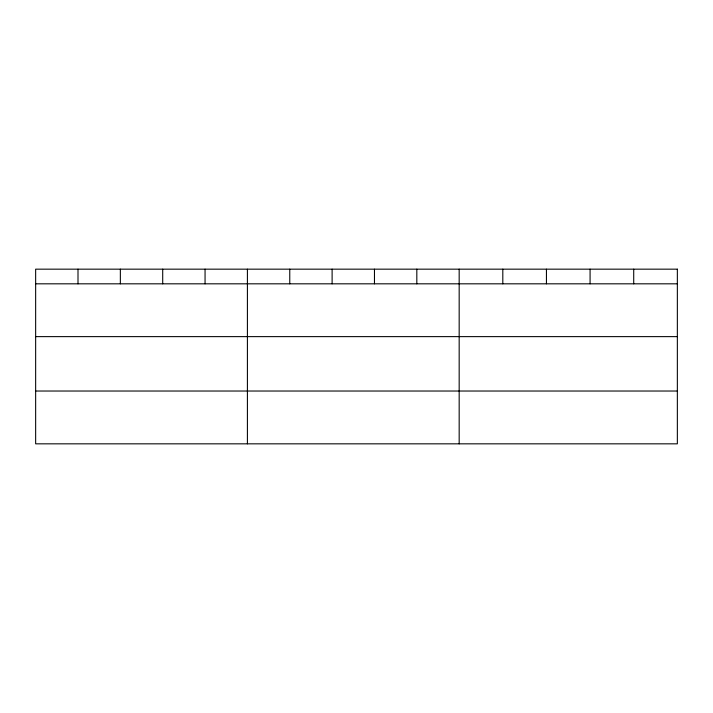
<?xml version="1.0" encoding="UTF-8"?>
<svg xmlns="http://www.w3.org/2000/svg" width="713" height="713" viewBox="0 0 713 713"><rect width="100%" height="100%" fill="white"/><g stroke="black" fill="none" stroke-linecap="round" stroke-linejoin="round"><path stroke-width="1.07" d="M35.65 283.819L677.35 283.819M35.65 336.625L677.35 336.625M35.65 391.027L677.35 391.027M633.714 269.166L633.714 283.819M590.079 269.166L590.079 283.819M546.443 269.166L546.443 283.819M502.808 269.166L502.808 283.819M459.172 269.166L459.172 443.834M416.82 269.166L416.82 283.819M374.468 269.166L374.468 283.819M332.115 269.166L332.115 283.819M289.763 269.166L289.763 283.819M247.411 269.166L247.411 443.834M205.059 269.166L205.059 283.819M162.707 269.166L162.707 283.819M120.354 269.166L120.354 283.819M78.002 269.166L78.002 283.819M677.35 269.166L35.65 269.166L35.65 443.834L677.35 443.834L677.35 269.166"/></g></svg>
